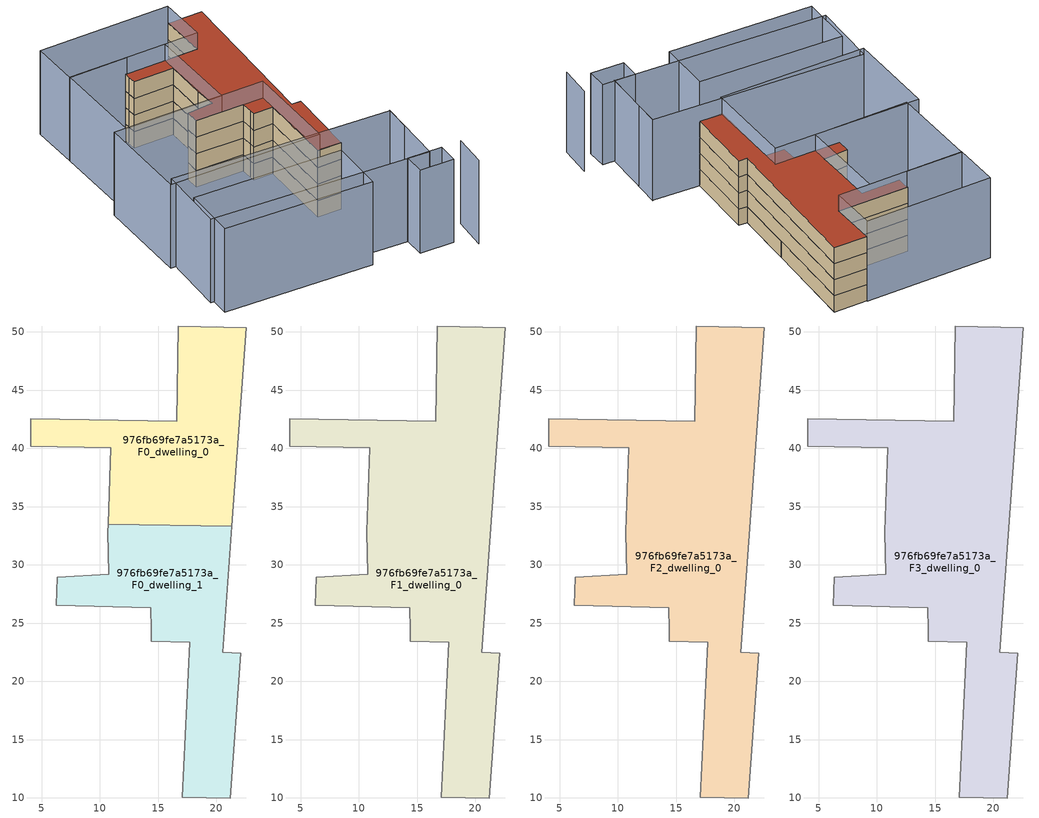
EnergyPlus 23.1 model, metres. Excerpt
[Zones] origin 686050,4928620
976fb69fe7a5173a_F0_dwelling_0
 floor ground (EU_floor_Construction): 22.57,50.36 21.32,33.3 10.71,33.48 10.92,40.06 4.08,40.19 4.08,41.7 4.06,42.54 16.61,42.34 16.72,50.51 z0
 wall adiabatic (EU_wall_Construction): 21.32,33.3 22.57,50.36 16.72,50.51 16.61,42.34 4.06,42.54 4.08,41.7 4.08,40.19 10.92,40.06 10.71,33.48 21.32,33.3 z0:3
976fb69fe7a5173a_F0_dwelling_1
 floor ground (EU_floor_Construction): 21.32,33.3 20.53,22.51 22.11,22.4 21.2,9.99 17.08,10.05 17.73,23.38 14.39,23.44 14.4,24.43 14.38,26.32 6.26,26.55 6.32,28.93 10.74,29.21 10.69,32.86 10.71,33.48 z0
 wall adiabatic (EU_wall_Construction): 17.08,10.05 21.2,9.99 22.11,22.4 20.53,22.51 21.32,33.3 10.71,33.48 10.69,32.86 10.74,29.21 6.32,28.93 6.26,26.55 14.38,26.32 14.4,24.43 14.39,23.44 17.73,23.38 17.08,10.05 z0:3
976fb69fe7a5173a_F1_dwelling_0
 floor to 976fb69fe7a5173a_F0_dwelling_0 (EU_floor_Construction): 22.57,50.36 21.32,33.3 10.71,33.48 10.92,40.06 4.08,40.19 4.08,41.7 4.06,42.54 16.61,42.34 16.72,50.51 z3
 floor to 976fb69fe7a5173a_F0_dwelling_1 (EU_floor_Construction): 21.32,33.3 20.53,22.51 22.11,22.4 21.2,9.99 17.08,10.05 17.73,23.38 14.39,23.44 14.4,24.43 14.38,26.32 6.26,26.55 6.32,28.93 10.74,29.21 10.69,32.86 10.71,33.48 z3
 wall adiabatic (EU_wall_Construction): 20.53,22.51 22.57,50.36 16.72,50.51 16.61,42.34 4.06,42.54 4.08,41.7 4.08,40.19 10.92,40.06 10.69,32.86 10.74,29.21 6.32,28.93 6.26,26.55 14.38,26.32 14.4,24.43 14.39,23.44 17.73,23.38 17.08,10.05 21.2,9.99 22.11,22.4 20.53,22.51 z3:6
976fb69fe7a5173a_F2_dwelling_0
 floor to 976fb69fe7a5173a_F1_dwelling_0 (EU_floor_Construction): 22.57,50.36 20.53,22.51 22.11,22.4 21.2,9.99 17.08,10.05 17.73,23.38 14.39,23.44 14.4,24.43 14.38,26.32 6.26,26.55 6.32,28.93 10.74,29.21 10.69,32.86 10.92,40.06 4.08,40.19 4.08,41.7 4.06,42.54 16.61,42.34 16.72,50.51 z6
 wall adiabatic (EU_wall_Construction): 20.53,22.51 22.57,50.36 16.72,50.51 16.61,42.34 4.06,42.54 4.08,41.7 4.08,40.19 10.92,40.06 10.69,32.86 10.74,29.21 6.32,28.93 6.26,26.55 14.38,26.32 14.4,24.43 14.39,23.44 17.73,23.38 17.08,10.05 21.2,9.99 22.11,22.4 20.53,22.51 z6:9
976fb69fe7a5173a_F3_dwelling_0
 floor to 976fb69fe7a5173a_F2_dwelling_0 (EU_floor_Construction): 22.57,50.36 20.53,22.51 22.11,22.4 21.2,9.99 17.08,10.05 17.73,23.38 14.39,23.44 14.4,24.43 14.38,26.32 6.26,26.55 6.32,28.93 10.74,29.21 10.69,32.86 10.92,40.06 4.08,40.19 4.08,41.7 4.06,42.54 16.61,42.34 16.72,50.51 z9
 wall adiabatic (EU_wall_Construction): 20.53,22.51 22.57,50.36 16.72,50.51 16.61,42.34 4.06,42.54 4.08,41.7 4.08,40.19 10.92,40.06 10.69,32.86 10.74,29.21 6.32,28.93 6.26,26.55 14.38,26.32 14.4,24.43 14.39,23.44 17.73,23.38 17.08,10.05 21.2,9.99 22.11,22.4 20.53,22.51 z9:12
 roof outside (EU_roof_Construction): 21.2,9.99 22.11,22.4 20.53,22.51 22.57,50.36 16.72,50.51 16.61,42.34 4.06,42.54 4.08,41.7 4.08,40.19 10.92,40.06 10.69,32.86 10.74,29.21 6.32,28.93 6.26,26.55 14.38,26.32 14.4,24.43 14.39,23.44 17.73,23.38 17.08,10.05 z12
shading: 33.49,-8.79 34.05,-2.96 / 28.56,-2.95 29.51,9.51 / 24.74,-6.18 24.92,-2.6 / 24.92,-2.6 30.75,-2.89 / 30.75,-2.89 30.57,-6.47 / 30.57,-6.47 24.74,-6.18 / -7.54,6.05 17.71,4.56 / 17.71,4.56 17.15,-4.9 / 17.15,-4.9 -8.1,-3.42 / -8.1,-3.42 -7.54,6.05 / -7.64,12.05 29.48,9.39 / 29.48,9.39 28.6,-2.86 / 28.6,-2.86 -8.52,-0.2 / -8.52,-0.2 -7.64,12.05 / -8.06,26.96 17.81,26.22 / 17.81,26.22 17.35,9.95 / 17.35,9.95 -8.53,10.69 / -8.53,10.69 -8.06,26.96 / -6.07,26.71 -5.79,42.72 / -5.79,42.72 10.92,42.42 / 10.92,42.42 10.63,26.41 / 10.63,26.41 -6.07,26.71 / 16.61,42.35 -5.78,42.69 / -5.78,42.69 -5.65,50.98 / -5.65,50.98 16.74,50.64 / 16.74,50.64 16.61,42.35 z0:15
[Building]
EU S2 Campaign: North Axis=0; Terrain=City; Solar Distribution=FullExterior
[Site:Location]
Bologna: Latitude=44.5; Longitude=11.25; Time Zone=1; Elevation=37
[SizingPeriod:WeatherFileDays]
AnnualSizingPeriod: Begin Month=1; Begin Day of Month=1; End Month=12; End Day of Month=31; Day of Week for Start Day=Monday; Use Weather File Daylight Saving Period=No; Use Weather File Rain and Snow Indicators=No
[MATERIAL]
EU_InternalMass_Material: Roughness=MediumRough; Thickness=0.1; Conductivity=1; Density=1800; Specific Heat=900; Thermal Absorptance=0.9; Solar Absorptance=0.7; Visible Absorptance=0.7
[MATERIAL:NOMASS] Roughness=MediumRough; Thermal Absorptance=0.9; Solar Absorptance=0.7; Visible Absorptance=0.7
Name | Thermal Resistance
EU_wall_NoMass | 0.937881
EU_roof_NoMass | 0.548572
EU_floor_NoMass | 0.71348
[CONSTRUCTION]
EU_wall_Construction: EU_wall_NoMass
EU_roof_Construction: EU_roof_NoMass
EU_floor_Construction: EU_floor_NoMass
EU_InternalMass_Construction: EU_InternalMass_Material
[ZONE] Type=1; Multiplier=1; Ceiling Height=autocalculate; Floor Area=autocalculate; Part of Total Floor Area=Yes
Name | Volume
976fb69fe7a5173a_F0_dwelling_0 | 476.093
976fb69fe7a5173a_F1_dwelling_0 | 952.176
976fb69fe7a5173a_F2_dwelling_0; 976fb69fe7a5173a_F3_dwelling_0 | 952.178
976fb69fe7a5173a_F0_dwelling_1 | 476.095
[INTERNALMASS] Construction=EU_InternalMass_Construction
Name | Zone or ZoneList | Surface Area
976fb69fe7a5173a_F0_dwelling_0_EU_InternalMass | 976fb69fe7a5173a_F0_dwelling_0 | 158.698
976fb69fe7a5173a_F0_dwelling_1_EU_InternalMass | 976fb69fe7a5173a_F0_dwelling_1 | 158.698
976fb69fe7a5173a_F1_dwelling_0_EU_InternalMass | 976fb69fe7a5173a_F1_dwelling_0 | 317.393
976fb69fe7a5173a_F2_dwelling_0_EU_InternalMass | 976fb69fe7a5173a_F2_dwelling_0 | 317.393
976fb69fe7a5173a_F3_dwelling_0_EU_InternalMass | 976fb69fe7a5173a_F3_dwelling_0 | 317.393
[OTHEREQUIPMENT] Fuel Type=Electricity; Design Level Calculation Method=Watts/Area; Power per Zone Floor Area=1; Fraction Latent=0; Fraction Radiant=0; Fraction Lost=0; Carbon Dioxide Generation Rate=0; EndUse Subcategory=EU_Step8_InternalGains
Name | Zone or ZoneList or Space or SpaceList | Schedule
EU_Step8_InternalGain_976fb69fe7a5173a_F0_dwelling_0_f000 | 976fb69fe7a5173a_F0_dwelling_0 | EU_Step8_GainSchedule_976fb69fe7a5173a_F0_dwelling_0_f000
EU_Step8_InternalGain_976fb69fe7a5173a_F0_dwelling_1_f000 | 976fb69fe7a5173a_F0_dwelling_1 | EU_Step8_GainSchedule_976fb69fe7a5173a_F0_dwelling_1_f000
EU_Step8_InternalGain_976fb69fe7a5173a_F1_dwelling_0_f000 | 976fb69fe7a5173a_F1_dwelling_0 | EU_Step8_GainSchedule_976fb69fe7a5173a_F1_dwelling_0_f000
EU_Step8_InternalGain_976fb69fe7a5173a_F2_dwelling_0_f000 | 976fb69fe7a5173a_F2_dwelling_0 | EU_Step8_GainSchedule_976fb69fe7a5173a_F2_dwelling_0_f000
EU_Step8_InternalGain_976fb69fe7a5173a_F3_dwelling_0_f000 | 976fb69fe7a5173a_F3_dwelling_0 | EU_Step8_GainSchedule_976fb69fe7a5173a_F3_dwelling_0_f000
[ZONEVENTILATION:DESIGNFLOWRATE] Schedule=EU_AlwaysOn; Design Flow Rate Calculation Method=AirChanges/Hour; Air Changes per Hour=0.687892; Ventilation Type=Natural; Fan Pressure Rise=0; Fan Total Efficiency=1; Constant Term Coefficient=1; Temperature Term Coefficient=0; Velocity Term Coefficient=0; Velocity Squared Term Coefficient=0; Minimum Indoor Temperature=-100; Maximum Indoor Temperature=100; Delta Temperature=-100; Minimum Outdoor Temperature=-100; Maximum Outdoor Temperature=100; Maximum Wind Speed=40
Name | Zone or ZoneList or Space or SpaceList
EU_ConstantAir_976fb69fe7a5173a_F0_dwelling_0 | 976fb69fe7a5173a_F0_dwelling_0
EU_ConstantAir_976fb69fe7a5173a_F0_dwelling_1 | 976fb69fe7a5173a_F0_dwelling_1
EU_ConstantAir_976fb69fe7a5173a_F1_dwelling_0 | 976fb69fe7a5173a_F1_dwelling_0
EU_ConstantAir_976fb69fe7a5173a_F2_dwelling_0 | 976fb69fe7a5173a_F2_dwelling_0
EU_ConstantAir_976fb69fe7a5173a_F3_dwelling_0 | 976fb69fe7a5173a_F3_dwelling_0
[HVACTEMPLATE:THERMOSTAT] Constant Heating Setpoint=20; Constant Cooling Setpoint=50
EU_HeatOnly_976fb69fe7a5173a_F0_dwelling_0; EU_HeatOnly_976fb69fe7a5173a_F0_dwelling_1; EU_HeatOnly_976fb69fe7a5173a_F1_dwelling_0; EU_HeatOnly_976fb69fe7a5173a_F2_dwelling_0; EU_HeatOnly_976fb69fe7a5173a_F3_dwelling_0
[HVACTEMPLATE:ZONE:IDEALLOADSAIRSYSTEM] System Availability Schedule=EU_AlwaysOn; Maximum Heating Supply Air Temperature=50; Minimum Cooling Supply Air Temperature=13; Maximum Heating Supply Air Humidity Ratio=0.0156; Minimum Cooling Supply Air Humidity Ratio=0.0077; Heating Limit=NoLimit; Cooling Limit=NoLimit; Heating Availability Schedule=EU_AlwaysOn; Cooling Availability Schedule=EU_CoolingOff; Dehumidification Control Type=ConstantSensibleHeatRatio; Cooling Sensible Heat Ratio=0.7; Dehumidification Setpoint=60; Humidification Control Type=None; Humidification Setpoint=30; Outdoor Air Method=None; Outdoor Air Flow Rate per Person=0.00944; Outdoor Air Flow Rate per Zone Floor Area=0; Outdoor Air Flow Rate per Zone=0; Demand Controlled Ventilation Type=None; Outdoor Air Economizer Type=NoEconomizer; Heat Recovery Type=None; Sensible Heat Recovery Effectiveness=0.7; Latent Heat Recovery Effectiveness=0.65
Name | Template Thermostat
976fb69fe7a5173a_F0_dwelling_0 | EU_HeatOnly_976fb69fe7a5173a_F0_dwelling_0
976fb69fe7a5173a_F0_dwelling_1 | EU_HeatOnly_976fb69fe7a5173a_F0_dwelling_1
976fb69fe7a5173a_F1_dwelling_0 | EU_HeatOnly_976fb69fe7a5173a_F1_dwelling_0
976fb69fe7a5173a_F2_dwelling_0 | EU_HeatOnly_976fb69fe7a5173a_F2_dwelling_0
976fb69fe7a5173a_F3_dwelling_0 | EU_HeatOnly_976fb69fe7a5173a_F3_dwelling_0
[SIZING:ZONE] Zone Cooling Design Supply Air Temperature Input Method=SupplyAirTemperature; Zone Cooling Design Supply Air Temperature=13; Zone Heating Design Supply Air Temperature Input Method=SupplyAirTemperature; Zone Heating Design Supply Air Temperature=50; Zone Cooling Design Supply Air Humidity Ratio=0.008; Zone Heating Design Supply Air Humidity Ratio=0.008; Cooling Design Air Flow Method=DesignDay; Cooling Design Air Flow Rate=0; Cooling Minimum Air Flow per Zone Floor Area=0.000762; Cooling Minimum Air Flow=0; Cooling Minimum Air Flow Fraction=0.2; Heating Design Air Flow Method=DesignDay; Heating Design Air Flow Rate=0; Heating Maximum Air Flow per Zone Floor Area=0.002032; Heating Maximum Air Flow=0.141576; Heating Maximum Air Flow Fraction=0.3; Account for Dedicated Outdoor Air System=No; Dedicated Outdoor Air System Control Strategy=NeutralSupplyAir; Dedicated Outdoor Air Low Setpoint Temperature for Design=autosize; Dedicated Outdoor Air High Setpoint Temperature for Design=autosize; Zone Load Sizing Method=Sensible Load Only No Latent Load; Zone Latent Cooling Design Supply Air Humidity Ratio Input Method=HumidityRatioDifference; Zone Cooling Design Supply Air Humidity Ratio Difference=0.005; Zone Latent Heating Design Supply Air Humidity Ratio Input Method=HumidityRatioDifference; Zone Humidification Design Supply Air Humidity Ratio Difference=0.005
976fb69fe7a5173a_F0_dwelling_0; 976fb69fe7a5173a_F0_dwelling_1; 976fb69fe7a5173a_F1_dwelling_0; 976fb69fe7a5173a_F2_dwelling_0; 976fb69fe7a5173a_F3_dwelling_0
[SCHEDULE:CONSTANT]
Name | Hourly Value
EU_AlwaysOn | 1
EU_CoolingOff | 0
[SCHEDULE:FILE] Column Number=1; Rows to Skip at Top=0; Number of Hours of Data=8760; Column Separator=Comma; Interpolate to Timestep=No; Minutes per Item=60; Adjust Schedule for Daylight Savings=Yes
Name | File
EU_Step8_GainSchedule_976fb69fe7a5173a_F0_dwelling_0_f000 | ../../schedules/976fb69fe7a5173a/976fb69fe7a5173a_F0_dwelling_0_f000_gain.csv
EU_Step8_GainSchedule_976fb69fe7a5173a_F0_dwelling_1_f000 | ../../schedules/976fb69fe7a5173a/976fb69fe7a5173a_F0_dwelling_1_f000_gain.csv
EU_Step8_GainSchedule_976fb69fe7a5173a_F1_dwelling_0_f000 | ../../schedules/976fb69fe7a5173a/976fb69fe7a5173a_F1_dwelling_0_f000_gain.csv
EU_Step8_GainSchedule_976fb69fe7a5173a_F2_dwelling_0_f000 | ../../schedules/976fb69fe7a5173a/976fb69fe7a5173a_F2_dwelling_0_f000_gain.csv
EU_Step8_GainSchedule_976fb69fe7a5173a_F3_dwelling_0_f000 | ../../schedules/976fb69fe7a5173a/976fb69fe7a5173a_F3_dwelling_0_f000_gain.csv
